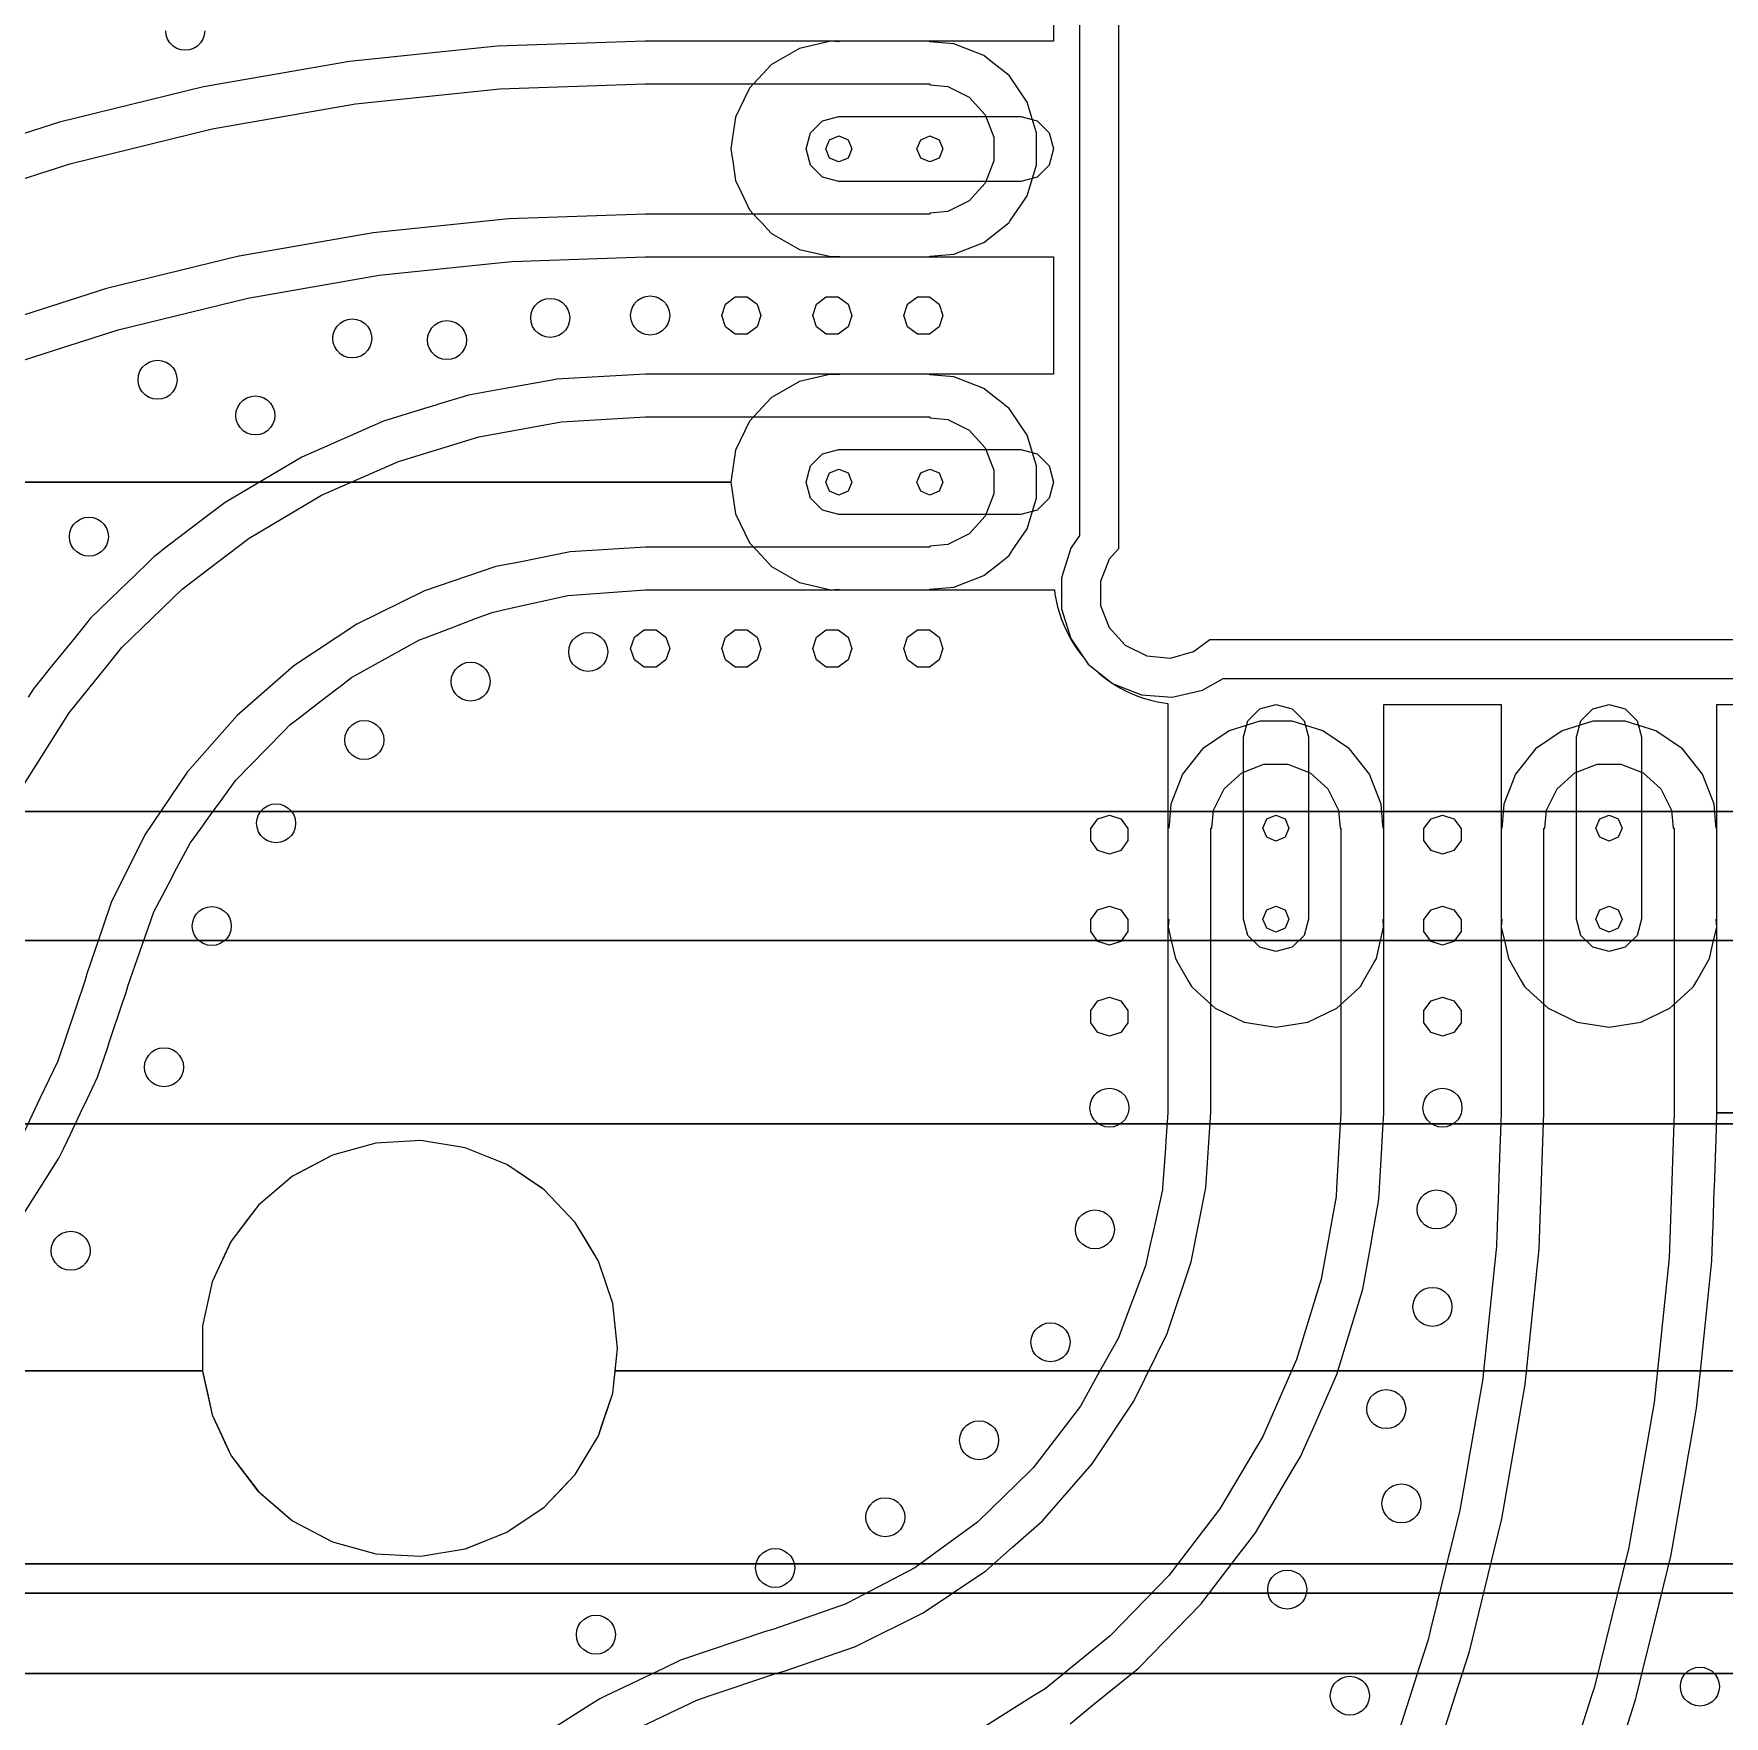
# Model space of a CAD drawing. Extents: x -26490 to 26500, y -26498 to 26498.
# Drawn here: x -13388 to -395, y -13327 to -395 of the extents above; entities that cross this region are included whole.
import ezdxf

# ---------------------------------------------------------------- set-up
doc = ezdxf.new("R2010")
doc.units = 0
for name, color, linetype in [('L0D0', 1, 'CONTINUOUS'), ('L1D0', 2, 'CONTINUOUS'), ('L2D0', 3, 'CONTINUOUS'), ('L3D0', 4, 'CONTINUOUS')]:
    doc.layers.add(name, color=color, linetype=linetype)

msp = doc.modelspace()

# ---------------------------------------------------------------- linework, layer by layer
at = {"layer": 'L0D0'}
for points in [[(-5350, 4250.743), (-5350, -4250.743), (-5417.222, -4349.34), (-5487.511, -4577.213), (-5487.511, -4815.68), (-5417.222, -5043.554), (-5282.888, -5240.585), (-5096.447, -5389.267), (-4874.463, -5476.389), (-4636.663, -5494.21), (-4404.174, -5441.146), (-4246.305, -5350), (4247.208, -5350)], [(-13716.027, -2983.246), (-13227.383, -2826.968), (-12746.524, -2673.18), (-12739.292, -2670.867), (-11743.396, -2426.361), (-10733.05, -2250.882), (-9918.224, -2166.509), (-9713.033, -2145.262), (-8688.168, -2110), (-6500, -2110), (-6500, -2103.031), (-6315.308, -2089.19), (-6224.59, -2053.586), (-6085, -1998.801), (-5891.567, -1844.543), (-5884.844, -1834.682), (-5851.212, -1785.353), (-5782.939, -1685.215), (-5752.196, -1640.124), (-5736.487, -1589.196), (-5684.439, -1420.462), (-5679.27, -1403.705), (-5679.27, -1156.295), (-5704.869, -1073.307), (-5752.196, -919.876), (-5891.567, -715.457), (-6028.112, -606.566), (-6085, -561.199), (-6315.308, -470.81), (-6500, -456.969), (-6500, -450), (-8688.168, -450), (-9292.99, -470.81), (-9827.128, -489.188), (-10960.701, -606.566), (-12083.526, -801.58), (-13190.292, -1073.307), (-14223.37, -1403.705)], [(-14164.492, -1731.135), (-13140.693, -1403.705), (-13100.636, -1390.894), (-12015.91, -1124.579), (-10915.445, -933.448), (-9804.446, -818.408), (-8688.168, -780), (-6500, -780), (-6500, -786.408), (-6363.169, -799.087), (-6198.683, -880.991), (-6074.891, -1016.784), (-6008.513, -1188.125), (-6008.513, -1371.875), (-6020.844, -1403.705), (-6074.891, -1543.216), (-6198.683, -1679.009), (-6363.169, -1760.913), (-6500, -1773.592), (-6500, -1780), (-8688.168, -1780), (-9735.714, -1816.043), (-10778.306, -1924), (-11809.107, -2103.031), (-11811.013, -2103.362), (-12828.949, -2353.28), (-13827.3, -2672.572)], [(-13522.772, -9556.877), (-13347.879, -9280.541), (-13338.601, -9265.881), (-13194.442, -9038.104), (-13157.54, -8960.72), (-13129.703, -8902.347), (-13027.567, -8688.168), (-12975.233, -8578.425), (-12897.852, -8416.159), (-12824.665, -8199.451), (-12804.872, -8140.842), (-12704.604, -7843.947), (-12677.381, -7763.338), (-12661.959, -7706.748), (-12571.957, -7451.128), (-12528.211, -7326.883), (-12508.286, -7270.292), (-12463.77, -7143.86), (-12352.716, -6932.361), (-12286.934, -6807.081), (-12186.342, -6615.508), (-12102.392, -6500), (-12066.014, -6449.947), (-12060.969, -6443.005), (-11992.54, -6348.853), (-11968.16, -6315.308), (-11835.497, -6132.776), (-11599.983, -5891.567), (-11463.902, -5752.196), (-11418.595, -5705.793), (-11358.362, -5659.778), (-11141.636, -5494.21), (-11048.061, -5422.723), (-11040.507, -5416.952), (-11007.827, -5391.986), (-10997.12, -5383.806), (-10991.368, -5379.412), (-10944.382, -5343.517), (-10783.05, -5253.824), (-10422.808, -5053.547), (-10378.37, -5036.697), (-10176.544, -4960.169), (-9992.704, -4890.461), (-9864.814, -4841.968), (-9745.838, -4815.68), (-9282.109, -4713.219), (-8686.916, -4670), (-6500, -4670), (-6500, -4663.031), (-6315.308, -4649.19), (-6085, -4558.801), (-5954.927, -4455.071), (-5891.567, -4404.543), (-5868.999, -4371.442), (-5866.305, -4367.49), (-5752.196, -4200.124), (-5718.187, -4089.869), (-5679.27, -3963.705), (-5679.27, -3716.295), (-5700.2, -3648.441), (-5752.196, -3479.876), (-5891.567, -3275.457), (-5924.4, -3249.274), (-5932.558, -3242.768), (-6017.806, -3174.785), (-6085, -3121.199), (-6250.205, -3056.361), (-6315.308, -3030.81), (-6500, -3016.969), (-6500, -3010), (-8686.916, -3010), (-9370.893, -3050.612), (-9402.864, -3056.361), (-9763.434, -3121.199), (-10045.259, -3171.877), (-10054.777, -3174.785), (-10277.277, -3242.768), (-10298.57, -3249.274), (-10384.264, -3275.457), (-10700.536, -3372.091), (-11327.516, -3648.441), (-11860.98, -3963.705), (-11917.39, -3997.042), (-12038.899, -4089.869), (-12402.299, -4367.49), (-12407.472, -4371.442), (-12450.8, -4404.543), (-12461.867, -4412.998), (-12505.171, -4455.071), (-12611.935, -4558.801), (-12726.387, -4670), (-12953.296, -4890.461), (-13009.804, -4960.169), (-13071.841, -5036.697), (-13247.854, -5253.824), (-13349.661, -5379.412), (-13353.223, -5383.806), (-13359.854, -5391.986), (-13380.093, -5416.952), (-13384.771, -5422.723), (-13429.848, -5494.21)], [(-13461.148, -6161.462), (-13116.555, -5614.972), (-12823.792, -5253.824), (-12709.714, -5113.099), (-12246.342, -4662.896), (-11974.303, -4455.071), (-11732.951, -4270.689), (-11213.499, -3963.705), (-11176.755, -3941.99), (-10585.571, -3681.418), (-9967.706, -3492.635), (-9331.843, -3378.293), (-8686.916, -3340), (-6500, -3340), (-6500, -3346.408), (-6363.169, -3359.087), (-6198.683, -3440.991), (-6074.891, -3576.784), (-6008.513, -3748.125), (-6008.513, -3931.875), (-6020.844, -3963.705), (-6074.891, -4103.216), (-6198.683, -4239.009), (-6363.169, -4320.913), (-6500, -4333.592), (-6500, -4340), (-8686.916, -4340), (-9265.881, -4377.824), (-9655.528, -4455.071), (-9835.004, -4490.652), (-10384.61, -4676.566), (-10905.356, -4932.407), (-11388.39, -5253.824), (-11825.501, -5635.355), (-12209.257, -6070.512), (-12533.136, -6551.899), (-12791.631, -7071.333), (-12860.066, -7270.292), (-12980.348, -7619.983), (-12995.77, -7676.573), (-13203.654, -8292.122), (-13340.184, -8578.425), (-13483.31, -8878.558)], [(-5422.723, -13384.771), (-5266.952, -13258.496), (-5159.806, -13171.639), (-4898.571, -12959.87), (-4890.461, -12953.296), (-4607.404, -12661.959), (-4414.847, -12463.77), (-4412.998, -12461.867), (-4411.057, -12459.326), (-4383.547, -12423.316), (-4134.754, -12097.653), (-4091.185, -12040.622), (-4081.286, -12027.664), (-3997.042, -11917.39), (-3714.766, -11439.745), (-3648.441, -11327.516), (-3624.611, -11273.451), (-3547.216, -11097.857), (-3372.091, -10700.536), (-3171.877, -10045.259), (-3105.949, -9678.626), (-3102.164, -9657.577), (-3084.056, -9556.877), (-3050.612, -9370.893), (-3045.247, -9280.541), (-3044.377, -9265.881), (-3026.257, -8960.72), (-3022.791, -8902.347), (-3010.074, -8688.168), (-3010, -8686.916), (-3010, -6500), (-3016.969, -6500), (-3020.72, -6449.947), (-3021.24, -6443.005), (-3028.296, -6348.853), (-3030.81, -6315.308), (-3121.199, -6085), (-3275.457, -5891.567), (-3479.876, -5752.196), (-3716.295, -5679.27), (-3963.705, -5679.27), (-4200.124, -5752.196), (-4404.543, -5891.567), (-4558.801, -6085), (-4649.19, -6315.308), (-4651.704, -6348.853), (-4658.76, -6443.005), (-4659.28, -6449.947), (-4663.031, -6500), (-4670, -6500), (-4670, -8686.916), (-4670.091, -8688.168), (-4685.643, -8902.347), (-4689.882, -8960.72), (-4712.041, -9265.881), (-4713.105, -9280.541), (-4713.219, -9282.109), (-4773.929, -9556.877), (-4796.179, -9657.577), (-4800.83, -9678.626), (-4841.968, -9864.814), (-5053.547, -10422.808), (-5207.95, -10700.536), (-5343.517, -10944.382), (-5460.765, -11097.857), (-5594.91, -11273.451), (-5636.213, -11327.516), (-5705.793, -11418.595), (-5727.454, -11439.745), (-6132.776, -11835.497), (-6397.181, -12027.664), (-6415.01, -12040.622), (-6493.48, -12097.653), (-6615.508, -12186.342), (-7066.817, -12423.316), (-7135.397, -12459.326), (-7143.86, -12463.77), (-7706.748, -12661.959), (-7763.338, -12677.381), (-8416.159, -12897.852), (-8546.21, -12959.87), (-8990.286, -13171.639), (-9038.104, -13194.442), (-9139.312, -13258.496), (-9553.941, -13520.914)], [(450, -8688.168), (-450, -8688.168), (-450, -6500), (-456.969, -6500), (-460.72, -6449.947), (-461.24, -6443.005), (-468.296, -6348.853), (-470.81, -6315.308), (-561.199, -6085), (-715.457, -5891.567), (-919.876, -5752.196), (-1156.295, -5679.27), (-1403.705, -5679.27), (-1640.124, -5752.196), (-1844.543, -5891.567), (-1998.801, -6085), (-2089.19, -6315.308), (-2091.704, -6348.853), (-2098.76, -6443.005), (-2099.28, -6449.947), (-2103.031, -6500), (-2110, -6500), (-2110, -8688.168), (-2117.369, -8902.347), (-2119.378, -8960.72), (-2129.877, -9265.881), (-2130.381, -9280.541), (-2139.889, -9556.877), (-2143.354, -9657.577), (-2144.078, -9678.626), (-2145.262, -9713.033), (-2247.515, -10700.536), (-2250.882, -10733.05), (-2314.242, -11097.857), (-2344.74, -11273.451), (-2354.13, -11327.516), (-2373.622, -11439.745), (-2426.361, -11743.396), (-2496.153, -12027.664), (-2499.334, -12040.622), (-2513.336, -12097.653), (-2593.291, -12423.316), (-2602.132, -12459.326), (-2603.223, -12463.77), (-2651.881, -12661.959), (-2670.867, -12739.292), (-2741.412, -12959.87), (-2809.14, -13171.639), (-2836.919, -13258.496), (-2920.845, -13520.914)], [(-8878.558, -13483.31), (-8292.122, -13203.654), (-8197.325, -13171.639), (-7676.573, -12995.77), (-7619.983, -12980.348), (-7071.333, -12791.631), (-6551.899, -12533.136), (-6070.512, -12209.257), (-5864.596, -12027.664), (-5635.355, -11825.501), (-5253.824, -11388.39), (-4932.407, -10905.356), (-4676.566, -10384.61), (-4490.652, -9835.004), (-4377.824, -9265.881), (-4340, -8686.916), (-4340, -6500), (-4333.592, -6500), (-4320.913, -6363.169), (-4239.009, -6198.683), (-4103.216, -6074.891), (-3931.875, -6008.513), (-3748.125, -6008.513), (-3576.784, -6074.891), (-3440.991, -6198.683), (-3359.087, -6363.169), (-3346.408, -6500), (-3340, -6500), (-3340, -8686.916), (-3374.376, -9265.881), (-3378.293, -9331.843), (-3492.635, -9967.706), (-3681.418, -10585.571), (-3941.99, -11176.755), (-4270.689, -11732.951), (-4495.836, -12027.664), (-4662.896, -12246.342), (-5113.099, -12709.714), (-5614.972, -13116.555), (-5702.33, -13171.639), (-6161.462, -13461.148)], [(-2647.924, -13750.23), (-2462.879, -13171.639), (-2353.28, -12828.949), (-2159.734, -12040.622), (-2103.362, -11811.013), (-1924, -10778.306), (-1816.043, -9735.714), (-1813.355, -9657.577), (-1780, -8688.168), (-1780, -6500), (-1773.592, -6500), (-1760.913, -6363.169), (-1679.009, -6198.683), (-1543.216, -6074.891), (-1371.875, -6008.513), (-1188.125, -6008.513), (-1016.784, -6074.891), (-880.991, -6198.683), (-799.087, -6363.169), (-786.408, -6500), (-780, -6500), (-780, -8688.168), (-813.355, -9657.577), (-818.408, -9804.446), (-933.448, -10915.445), (-1124.579, -12015.91), (-1130.646, -12040.622), (-1390.894, -13100.636), (-1413.602, -13171.639), (-1598.646, -13750.23)], [(-1179.046, -13520.914), (-1095.12, -13258.496), (-1073.307, -13190.292), (-1068.727, -13171.639), (-1016.735, -12959.87), (-943.593, -12661.959), (-894.935, -12463.77), (-893.844, -12459.326), (-885.003, -12423.316), (-805.048, -12097.653), (-801.58, -12083.526), (-794.128, -12040.622), (-791.877, -12027.664), (-689.767, -11439.745), (-670.275, -11327.516), (-660.885, -11273.451), (-630.388, -11097.857), (-606.566, -10960.701), (-579.627, -10700.536), (-489.188, -9827.128), (-484.078, -9678.626), (-483.354, -9657.577), (-479.889, -9556.877), (-470.381, -9280.541), (-469.877, -9265.881), (-459.378, -8960.72), (-457.369, -8902.347), (-450, -8688.168), (450, -8688.168)], [(-14546.166, -10672.99), (-12090.621, -10672.99), (-12084.558, -10700.536), (-12016.245, -11010.882), (-11976.006, -11097.857), (-11870.971, -11324.886), (-11868.972, -11327.516), (-11661.593, -11600.319), (-11397.899, -11824.302), (-11092.221, -11986.363), (-10896.796, -12040.622), (-10758.851, -12078.922), (-10413.378, -12097.653), (-10071.955, -12041.68), (-10069.3, -12040.622), (-9750.546, -11913.619), (-9464.182, -11719.459), (-9226.251, -11468.279), (-9141.557, -11327.516), (-9047.879, -11171.823), (-9022.957, -11097.857), (-8937.407, -10843.953), (-8921.81, -10700.536), (-8900, -10500), (-8937.407, -10156.047), (-9047.879, -9828.177), (-9137.861, -9678.626), (-9211.115, -9556.877), (-9226.251, -9531.721), (-9464.182, -9280.541), (-9485.804, -9265.881), (-9750.546, -9086.381), (-10071.955, -8958.32), (-10413.378, -8902.347), (-10758.851, -8921.078), (-11092.221, -9013.637), (-11397.899, -9175.698), (-11504.071, -9265.881), (-11521.33, -9280.541), (-11661.593, -9399.681), (-11781.09, -9556.877), (-11870.971, -9675.114), (-11872.596, -9678.626), (-12016.245, -9989.118), (-12090.621, -10327.01), (-12090.621, -10672.99), (-14546.166, -10672.99)]]:
    msp.add_lwpolyline(points, dxfattribs=at)
at = {"layer": 'L1D0'}
for points in [[(-5050, 4354.738), (-5050, -4354.738), (-5121.555, -4433.231), (-5187.933, -4604.572), (-5187.933, -4788.321), (-5121.555, -4959.663), (-4997.764, -5095.455), (-4833.278, -5177.359), (-4650.312, -5194.314), (-4473.577, -5144.028), (-4349.064, -5050), (4353.691, -5050)], [(-18098.037, -6373.845), (18098.037, -6373.845)], [(18098.037, -6373.845), (-18098.037, -6373.845)], [(-23080.427, -7364.903), (23080.427, -7364.903)], [(23080.427, -7364.903), (-23080.427, -7364.903)], [(-17097.173, -8774.257), (17097.173, -8774.257)], [(17097.173, -8774.257), (-17097.173, -8774.257)], [(8909.379, -10672.99), (-8918.814, -10672.99), (-8900, -10500), (-8937.407, -10156.047), (-9047.879, -9828.177), (-9226.251, -9531.721), (-9464.182, -9280.541), (-9750.546, -9086.381), (-10071.955, -8958.32), (-10413.378, -8902.347), (-10758.851, -8921.078), (-11092.221, -9013.637), (-11397.899, -9175.698), (-11661.593, -9399.681), (-11761.967, -9531.721), (-11870.971, -9675.114), (-12016.245, -9989.118), (-12090.621, -10327.01), (-12090.621, -10672.99), (-23640.829, -10672.99)], [(-23640.829, -10672.99), (-12090.621, -10672.99), (-12016.245, -11010.882), (-11941.786, -11171.823), (-11920.604, -11217.606), (-11870.971, -11324.886), (-11664.455, -11596.554), (-11661.593, -11600.319), (-11521.33, -11719.459), (-11397.899, -11824.302), (-11092.221, -11986.363), (-10758.851, -12078.922), (-10413.378, -12097.653), (-10071.955, -12041.68), (-9750.546, -11913.619), (-9464.182, -11719.459), (-9347.76, -11596.554), (-9226.251, -11468.279), (-9075.426, -11217.606), (-9047.879, -11171.823), (-8937.407, -10843.953), (-8918.814, -10672.99), (8909.379, -10672.99)], [(-17898.109, -12154.806), (17898.109, -12154.806)], [(17898.109, -12154.806), (-17898.109, -12154.806)], [(-14615.84, -13399.213), (-14454.291, -13311.66), (-14335.278, -13171.661), (-14274.876, -12998.123), (14274.876, -12998.123)], [(14274.876, -12998.123), (-14274.876, -12998.123)]]:
    msp.add_lwpolyline(points, dxfattribs=at)
at = {"layer": 'L2D0'}
for points in [[(-5550, 450), (-5550, -450), (-7200, -450), (-7200, -456.969), (-7262.026, -452.321), (-7503.233, -507.375), (-7717.497, -631.08), (-7885.778, -812.444), (-7890.766, -822.802), (-7929.291, -902.801), (-7993.125, -1035.353), (-7995.683, -1052.327), (-8019.105, -1207.718), (-8030, -1280), (-8025.322, -1311.038), (-8013.201, -1391.455), (-8004.807, -1447.144), (-7993.125, -1524.647), (-7974.389, -1563.552), (-7885.778, -1747.556), (-7824.257, -1813.86), (-7789.477, -1851.344), (-7750.028, -1893.86), (-7717.497, -1928.92), (-7503.233, -2052.625), (-7262.026, -2107.679), (-7200, -2103.031), (-7200, -2110), (-5550, -2110), (-5550, -3010), (-7200, -3010), (-7200, -3016.969), (-7262.026, -3012.321), (-7282.39, -3016.969), (-7503.233, -3067.375), (-7658.91, -3157.255), (-7717.497, -3191.08), (-7885.778, -3372.444), (-7993.125, -3595.353), (-8030, -3840), (-20204.592, -3840)], [(-20204.592, -3840), (-8030, -3840), (-7993.125, -4084.647), (-7885.778, -4307.556), (-7792.343, -4408.255), (-7717.497, -4488.92), (-7503.233, -4612.625), (-7262.026, -4667.679), (-7200, -4663.031), (-7200, -4670), (-5542.471, -4670), (-5538.468, -4701.428), (-5529.53, -4751.299), (-5518.077, -4800.653), (-5504.139, -4849.363), (-5487.752, -4897.305), (-5468.958, -4944.356), (-5447.805, -4990.394), (-5424.347, -5035.302), (-5398.644, -5078.964), (-5370.763, -5121.268), (-5340.776, -5162.106), (-5314.037, -5194.898), (-5282.888, -5240.585), (-5231.249, -5281.766), (-5201.372, -5308.758), (-5162.106, -5340.776), (-5121.268, -5370.763), (-5111.947, -5376.906), (-5096.447, -5389.267), (-5088.4, -5392.425), (-5078.964, -5398.644), (-5035.302, -5424.347), (-4990.394, -5447.805), (-4944.356, -5468.958), (-4897.305, -5487.752), (-4849.363, -5504.139), (-4800.653, -5518.077), (-4751.299, -5529.53), (-4701.428, -5538.468), (-4670, -5542.471), (-4670, -7200), (-4663.031, -7200), (-4667.679, -7262.026), (-4662.553, -7284.486), (-4644.198, -7364.903), (-4612.625, -7503.233), (-4593.13, -7537), (-4513.91, -7674.213), (-4488.92, -7717.497), (-4445.256, -7758.011), (-4307.556, -7885.778), (-4084.647, -7993.125), (-3840, -8030), (-3595.353, -7993.125), (-3372.444, -7885.778), (-3234.744, -7758.011), (-3191.08, -7717.497), (-3166.09, -7674.213), (-3086.87, -7537), (-3067.375, -7503.233), (-3035.802, -7364.903), (-3017.447, -7284.486), (-3012.321, -7262.026), (-3016.969, -7200), (-3010, -7200), (-3010, -5550), (-2110, -5550), (-2110, -7200), (-2103.031, -7200), (-2107.679, -7262.026), (-2102.553, -7284.486), (-2084.198, -7364.903), (-2052.625, -7503.233), (-1953.91, -7674.213), (-1928.92, -7717.497), (-1885.256, -7758.011), (-1747.556, -7885.778), (-1524.647, -7993.125), (-1280, -8030), (-1035.353, -7993.125), (-812.444, -7885.778), (-674.744, -7758.011), (-631.08, -7717.497), (-606.09, -7674.213), (-507.375, -7503.233), (-475.802, -7364.903), (-457.447, -7284.486), (-452.321, -7262.026), (-456.969, -7200), (-450, -7200), (-450, -5550), (450, -5550)], [(-17097.173, -8774.257), (17097.173, -8774.257)], [(17097.173, -8774.257), (-17097.173, -8774.257)], [(8909.379, -10672.99), (-8918.814, -10672.99), (-8900, -10500), (-8918.813, -10327.01), (-8937.407, -10156.047), (-9047.879, -9828.177), (-9226.251, -9531.721), (-9464.182, -9280.541), (-9572.217, -9207.291), (-9650.081, -9154.498), (-9750.546, -9086.381), (-10071.955, -8958.32), (-10413.378, -8902.347), (-10758.851, -8921.078), (-11092.221, -9013.637), (-11357.912, -9154.498), (-11397.899, -9175.698), (-11435.093, -9207.291), (-11661.593, -9399.681), (-11870.971, -9675.114), (-12016.245, -9989.118), (-12090.621, -10327.01), (-12090.621, -10672.99), (-23640.829, -10672.99)], [(-23640.829, -10672.99), (-12090.621, -10672.99), (-12042.684, -10890.767), (-12016.245, -11010.882), (-11992.685, -11061.806), (-11870.971, -11324.886), (-11661.593, -11600.319), (-11397.899, -11824.302), (-11092.221, -11986.363), (-10758.851, -12078.922), (-10413.378, -12097.653), (-10071.955, -12041.68), (-9750.546, -11913.619), (-9464.182, -11719.459), (-9226.251, -11468.279), (-9047.879, -11171.823), (-9010.81, -11061.806), (-8953.18, -10890.767), (-8937.407, -10843.953), (-8918.814, -10672.99), (8909.379, -10672.99)], [(14274.876, -12998.123), (-14274.876, -12998.123), (-14278.798, -12884.986), (-14281.242, -12814.484), (-14353.515, -12645.544), (-14481.937, -12514.122), (-14649.162, -12437.965), (-14832.605, -12427.359), (-14865.505, -12437.965), (-15007.491, -12483.738), (-15150.202, -12599.484), (-15241.464, -12758.968), (-15260.529, -12884.986), (-15268.95, -12940.651), (-17035.128, -12940.651), (-17007.677, -12884.986), (-16921.496, -12710.228), (-16859.056, -12437.965), (-16845.979, -12380.946), (16845.979, -12380.946)], [(16845.979, -12380.946), (-16845.979, -12380.946)], [(-14615.84, -13399.213), (-14454.291, -13311.66), (-14335.278, -13171.661), (-14333.267, -13165.882), (-14326.128, -13145.372), (-14317.295, -13119.994), (-14274.876, -12998.123), (14274.876, -12998.123)]]:
    msp.add_lwpolyline(points, dxfattribs=at)
for points in [[(-7200, -1530), (-7325, -1496.506), (-7416.506, -1405), (-7450, -1280), (-7416.506, -1155), (-7325, -1063.494), (-7200, -1030), (-5800, -1030), (-5675, -1063.494), (-5583.494, -1155), (-5550, -1280), (-5583.494, -1405), (-5675, -1496.506), (-5800, -1530)], [(-7200, -4090), (-7325, -4056.506), (-7416.506, -3965), (-7450, -3840), (-7416.506, -3715), (-7325, -3623.494), (-7200, -3590), (-5800, -3590), (-5675, -3623.494), (-5583.494, -3715), (-5550, -3840), (-5583.494, -3965), (-5675, -4056.506), (-5800, -4090)], [(-3840, -7450), (-3965, -7416.506), (-4056.506, -7325), (-4090, -7200), (-4090, -5800), (-4056.506, -5675), (-3965, -5583.494), (-3840, -5550), (-3715, -5583.494), (-3623.494, -5675), (-3590, -5800), (-3590, -7200), (-3623.494, -7325), (-3715, -7416.506)], [(-1280, -7450), (-1405, -7416.506), (-1496.506, -7325), (-1530, -7200), (-1530, -5800), (-1496.506, -5675), (-1405, -5583.494), (-1280, -5550), (-1155, -5583.494), (-1063.494, -5675), (-1030, -5800), (-1030, -7200), (-1063.494, -7325), (-1155, -7416.506)]]:
    msp.add_lwpolyline(points, close=True, dxfattribs=at)
at = {"layer": 'L3D0'}
msp.add_lwpolyline([(-12073.907, -371.286), (-12077.668, -404.664), (-12088.762, -436.368), (-12106.632, -464.809), (-12130.384, -488.56), (-12158.824, -506.431), (-12190.529, -517.525), (-12223.907, -521.286), (-12257.285, -517.525), (-12288.99, -506.431), (-12317.431, -488.56), (-12341.182, -464.809), (-12359.052, -436.368), (-12370.146, -404.664), (-12373.907, -371.286)], dxfattribs=at)
for points in [[(-7200, -1380), (-7270.711, -1350.711), (-7300, -1280), (-7270.711, -1209.289), (-7200, -1180), (-7129.289, -1209.289), (-7100, -1280), (-7129.289, -1350.711)], [(-6500, -1380), (-6570.711, -1350.711), (-6600, -1280), (-6570.711, -1209.289), (-6500, -1180), (-6429.289, -1209.289), (-6400, -1280), (-6429.289, -1350.711)], [(-9418.057, -2728.432), (-9451.435, -2724.671), (-9483.139, -2713.577), (-9511.58, -2695.706), (-9535.332, -2671.955), (-9553.202, -2643.514), (-9564.296, -2611.81), (-9568.057, -2578.432), (-9564.296, -2545.053), (-9553.202, -2513.349), (-9535.332, -2484.908), (-9511.58, -2461.157), (-9483.139, -2443.286), (-9451.435, -2432.192), (-9418.057, -2428.432), (-9384.679, -2432.192), (-9352.974, -2443.286), (-9324.533, -2461.157), (-9300.782, -2484.908), (-9282.912, -2513.349), (-9271.818, -2545.053), (-9268.057, -2578.432), (-9271.818, -2611.81), (-9282.912, -2643.514), (-9300.782, -2671.955), (-9324.533, -2695.706), (-9352.974, -2713.577), (-9384.679, -2724.671)], [(-8650, -2710), (-8683.378, -2706.239), (-8693.612, -2702.658), (-8696.353, -2702.658), (-8698.9, -2700.808), (-8715.083, -2695.145), (-8743.523, -2677.275), (-8767.275, -2653.523), (-8770.041, -2649.121), (-8771.353, -2648.168), (-8772.117, -2645.817), (-8785.145, -2625.083), (-8796.239, -2593.378), (-8800, -2560), (-8796.239, -2526.622), (-8785.145, -2494.917), (-8772.117, -2474.183), (-8771.353, -2471.832), (-8770.041, -2470.879), (-8767.275, -2466.477), (-8743.523, -2442.725), (-8715.083, -2424.855), (-8698.9, -2419.192), (-8696.353, -2417.342), (-8693.612, -2417.342), (-8683.378, -2413.761), (-8650, -2410), (-8616.622, -2413.761), (-8606.388, -2417.342), (-8603.647, -2417.342), (-8601.1, -2419.192), (-8584.917, -2424.855), (-8556.477, -2442.725), (-8532.725, -2466.477), (-8529.959, -2470.879), (-8528.647, -2471.832), (-8527.883, -2474.183), (-8514.855, -2494.917), (-8503.761, -2526.622), (-8500, -2560), (-8503.761, -2593.378), (-8514.855, -2625.083), (-8527.883, -2645.817), (-8528.647, -2648.168), (-8529.959, -2649.121), (-8532.725, -2653.523), (-8556.477, -2677.275), (-8584.917, -2695.145), (-8601.1, -2700.808), (-8603.647, -2702.658), (-8606.388, -2702.658), (-8616.622, -2706.239)], [(-7996.353, -2702.658), (-8071.353, -2648.168), (-8100, -2560), (-8071.353, -2471.832), (-7996.353, -2417.342), (-7903.647, -2417.342), (-7828.647, -2471.832), (-7800, -2560), (-7828.647, -2648.168), (-7903.647, -2702.658)], [(-7296.353, -2702.658), (-7371.353, -2648.168), (-7400, -2560), (-7371.353, -2471.832), (-7296.353, -2417.342), (-7203.647, -2417.342), (-7128.647, -2471.832), (-7100, -2560), (-7128.647, -2648.168), (-7203.647, -2702.658)], [(-6596.353, -2702.658), (-6671.353, -2648.168), (-6700, -2560), (-6671.353, -2471.832), (-6596.353, -2417.342), (-6503.647, -2417.342), (-6428.647, -2471.832), (-6400, -2560), (-6428.647, -2648.168), (-6503.647, -2702.658)], [(-10939.697, -2886.353), (-10973.075, -2882.592), (-11004.779, -2871.498), (-11033.22, -2853.628), (-11056.972, -2829.877), (-11074.842, -2801.436), (-11085.936, -2769.731), (-11089.697, -2736.353), (-11085.936, -2702.975), (-11074.842, -2671.271), (-11056.972, -2642.83), (-11033.22, -2619.078), (-11004.779, -2601.208), (-10973.075, -2590.114), (-10939.697, -2586.353), (-10906.319, -2590.114), (-10874.614, -2601.208), (-10846.173, -2619.078), (-10822.422, -2642.83), (-10804.551, -2671.271), (-10793.458, -2702.975), (-10789.697, -2736.353), (-10793.458, -2769.731), (-10804.551, -2801.436), (-10822.422, -2829.877), (-10846.173, -2853.628), (-10874.614, -2871.498), (-10906.319, -2882.592)], [(-10211.724, -2899.482), (-10245.102, -2895.721), (-10276.807, -2884.627), (-10305.248, -2866.756), (-10328.999, -2843.005), (-10346.869, -2814.564), (-10357.963, -2782.86), (-10361.724, -2749.482), (-10357.963, -2716.104), (-10346.869, -2684.399), (-10328.999, -2655.958), (-10305.248, -2632.207), (-10276.807, -2614.336), (-10245.102, -2603.243), (-10211.724, -2599.482), (-10178.346, -2603.243), (-10146.642, -2614.336), (-10118.201, -2632.207), (-10094.449, -2655.958), (-10076.579, -2684.399), (-10065.485, -2716.104), (-10061.724, -2749.482), (-10065.485, -2782.86), (-10076.579, -2814.564), (-10094.449, -2843.005), (-10118.201, -2866.756), (-10146.642, -2884.627), (-10178.346, -2895.721)], [(-12436.139, -3204.138), (-12469.517, -3200.377), (-12501.222, -3189.283), (-12529.663, -3171.413), (-12553.414, -3147.662), (-12571.284, -3119.221), (-12582.378, -3087.516), (-12586.139, -3054.138), (-12582.378, -3020.76), (-12571.284, -2989.056), (-12553.414, -2960.615), (-12529.663, -2936.863), (-12501.222, -2918.993), (-12469.517, -2907.899), (-12436.139, -2904.138), (-12402.761, -2907.899), (-12371.057, -2918.993), (-12342.616, -2936.863), (-12318.864, -2960.615), (-12300.994, -2989.056), (-12289.9, -3020.76), (-12286.139, -3054.138), (-12289.9, -3087.516), (-12300.994, -3119.221), (-12318.864, -3147.662), (-12342.616, -3171.413), (-12371.057, -3189.283), (-12402.761, -3200.377)], [(-11684.593, -3478.605), (-11717.971, -3474.844), (-11749.676, -3463.75), (-11778.116, -3445.88), (-11801.868, -3422.129), (-11819.738, -3393.688), (-11830.832, -3361.983), (-11834.593, -3328.605), (-11830.832, -3295.227), (-11819.738, -3263.523), (-11801.868, -3235.082), (-11778.116, -3211.33), (-11749.676, -3193.46), (-11717.971, -3182.366), (-11684.593, -3178.605), (-11651.215, -3182.366), (-11619.51, -3193.46), (-11591.069, -3211.33), (-11567.318, -3235.082), (-11549.448, -3263.523), (-11538.354, -3295.227), (-11534.593, -3328.605), (-11538.354, -3361.983), (-11549.448, -3393.688), (-11567.318, -3422.129), (-11591.069, -3445.88), (-11619.51, -3463.75), (-11651.215, -3474.844)], [(-7200, -3940), (-7270.711, -3910.711), (-7300, -3840), (-7270.711, -3769.289), (-7200, -3740), (-7129.289, -3769.289), (-7100, -3840), (-7129.289, -3910.711)], [(-6500, -3940), (-6570.711, -3910.711), (-6600, -3840), (-6570.711, -3769.289), (-6500, -3740), (-6429.289, -3769.289), (-6400, -3840), (-6429.289, -3910.711)], [(-12964.012, -4410.171), (-12997.39, -4406.41), (-13029.094, -4395.316), (-13057.535, -4377.445), (-13081.286, -4353.694), (-13099.157, -4325.253), (-13110.251, -4293.549), (-13114.012, -4260.171), (-13110.251, -4226.792), (-13099.157, -4195.088), (-13081.286, -4166.647), (-13057.535, -4142.896), (-13029.094, -4125.025), (-12997.39, -4113.931), (-12964.012, -4110.171), (-12930.634, -4113.931), (-12898.929, -4125.025), (-12870.488, -4142.896), (-12846.737, -4166.647), (-12828.866, -4195.088), (-12817.772, -4226.792), (-12814.012, -4260.171), (-12817.772, -4293.549), (-12828.866, -4325.253), (-12846.737, -4353.694), (-12870.488, -4377.445), (-12898.929, -4395.316), (-12930.634, -4406.41)], [(-9125.908, -5296.35), (-9159.286, -5292.589), (-9190.99, -5281.495), (-9219.431, -5263.625), (-9243.182, -5239.873), (-9261.053, -5211.432), (-9272.147, -5179.728), (-9275.908, -5146.35), (-9272.147, -5112.972), (-9261.053, -5081.267), (-9243.182, -5052.826), (-9219.431, -5029.075), (-9190.99, -5011.204), (-9159.286, -5000.111), (-9125.908, -4996.35), (-9092.53, -5000.111), (-9060.825, -5011.204), (-9032.384, -5029.075), (-9008.633, -5052.826), (-8990.762, -5081.267), (-8979.668, -5112.972), (-8975.908, -5146.35), (-8979.668, -5179.728), (-8990.762, -5211.432), (-9008.633, -5239.873), (-9032.384, -5263.625), (-9060.825, -5281.495), (-9092.53, -5292.589)], [(-8696.353, -5262.658), (-8771.353, -5208.168), (-8800, -5120), (-8771.353, -5031.832), (-8696.353, -4977.342), (-8603.647, -4977.342), (-8528.647, -5031.832), (-8500, -5120), (-8528.647, -5208.168), (-8603.647, -5262.658)], [(-7996.353, -5262.658), (-8071.353, -5208.168), (-8100, -5120), (-8071.353, -5031.832), (-7996.353, -4977.342), (-7903.647, -4977.342), (-7828.647, -5031.832), (-7800, -5120), (-7828.647, -5208.168), (-7903.647, -5262.658)], [(-7296.353, -5262.658), (-7371.353, -5208.168), (-7400, -5120), (-7371.353, -5031.832), (-7296.353, -4977.342), (-7203.647, -4977.342), (-7128.647, -5031.832), (-7100, -5120), (-7128.647, -5208.168), (-7203.647, -5262.658)], [(-6596.353, -5262.658), (-6671.353, -5208.168), (-6700, -5120), (-6671.353, -5031.832), (-6596.353, -4977.342), (-6503.647, -4977.342), (-6428.647, -5031.832), (-6400, -5120), (-6428.647, -5208.168), (-6503.647, -5262.658)], [(-10029.857, -5524.534), (-10063.236, -5520.773), (-10094.94, -5509.679), (-10123.381, -5491.809), (-10147.132, -5468.057), (-10165.003, -5439.616), (-10176.097, -5407.912), (-10179.857, -5374.534), (-10176.097, -5341.156), (-10165.003, -5309.451), (-10147.132, -5281.01), (-10123.381, -5257.259), (-10094.94, -5239.389), (-10063.236, -5228.295), (-10029.857, -5224.534), (-9996.479, -5228.295), (-9964.775, -5239.389), (-9936.334, -5257.259), (-9912.583, -5281.01), (-9894.712, -5309.451), (-9883.618, -5341.156), (-9879.857, -5374.534), (-9883.618, -5407.912), (-9894.712, -5439.616), (-9912.583, -5468.057), (-9936.334, -5491.809), (-9964.775, -5509.679), (-9996.479, -5520.773)], [(-10847.143, -5973.129), (-10880.521, -5969.369), (-10912.225, -5958.275), (-10940.666, -5940.404), (-10964.417, -5916.653), (-10982.288, -5888.212), (-10993.382, -5856.507), (-10997.143, -5823.129), (-10993.382, -5789.751), (-10982.288, -5758.047), (-10964.417, -5729.606), (-10940.666, -5705.855), (-10912.225, -5687.984), (-10880.521, -5676.89), (-10847.143, -5673.129), (-10813.765, -5676.89), (-10782.06, -5687.984), (-10753.619, -5705.855), (-10729.868, -5729.606), (-10711.997, -5758.047), (-10700.904, -5789.751), (-10697.143, -5823.129), (-10700.904, -5856.507), (-10711.997, -5888.212), (-10729.868, -5916.653), (-10753.619, -5940.404), (-10782.06, -5958.275), (-10813.765, -5969.369)], [(-11525.021, -6613.187), (-11558.4, -6609.426), (-11590.104, -6598.332), (-11618.545, -6580.462), (-11642.296, -6556.71), (-11660.167, -6528.269), (-11671.261, -6496.565), (-11675.021, -6463.187), (-11671.261, -6429.809), (-11660.167, -6398.104), (-11642.296, -6369.663), (-11618.545, -6345.912), (-11590.104, -6328.042), (-11558.4, -6316.948), (-11525.021, -6313.187), (-11491.643, -6316.948), (-11459.939, -6328.042), (-11431.498, -6345.912), (-11407.747, -6369.663), (-11389.876, -6398.104), (-11378.782, -6429.809), (-11375.021, -6463.187), (-11378.782, -6496.565), (-11389.876, -6528.269), (-11407.747, -6556.71), (-11431.498, -6580.462), (-11459.939, -6598.332), (-11491.643, -6609.426)], [(-5120, -6700), (-5208.168, -6671.353), (-5262.658, -6596.353), (-5262.658, -6503.647), (-5208.168, -6428.647), (-5120, -6400), (-5031.832, -6428.647), (-4977.342, -6503.647), (-4977.342, -6596.353), (-5031.832, -6671.353)], [(-3840, -6600), (-3910.711, -6570.711), (-3940, -6500), (-3910.711, -6429.289), (-3840, -6400), (-3769.289, -6429.289), (-3740, -6500), (-3769.289, -6570.711)], [(-2560, -6700), (-2648.168, -6671.353), (-2702.658, -6596.353), (-2702.658, -6503.647), (-2648.168, -6428.647), (-2560, -6400), (-2471.832, -6428.647), (-2417.342, -6503.647), (-2417.342, -6596.353), (-2471.832, -6671.353)], [(-1280, -6600), (-1350.711, -6570.711), (-1380, -6500), (-1350.711, -6429.289), (-1280, -6400), (-1209.289, -6429.289), (-1180, -6500), (-1209.289, -6570.711)], [(-12019.748, -7403.402), (-12053.126, -7399.641), (-12084.83, -7388.547), (-12113.271, -7370.676), (-12137.022, -7346.925), (-12154.893, -7318.484), (-12165.987, -7286.78), (-12169.748, -7253.402), (-12165.987, -7220.023), (-12154.893, -7188.319), (-12137.022, -7159.878), (-12113.271, -7136.127), (-12084.83, -7118.256), (-12053.126, -7107.162), (-12019.748, -7103.402), (-11986.37, -7107.162), (-11954.665, -7118.256), (-11926.224, -7136.127), (-11902.473, -7159.878), (-11884.602, -7188.319), (-11873.508, -7220.023), (-11869.748, -7253.402), (-11873.508, -7286.78), (-11884.602, -7318.484), (-11902.473, -7346.925), (-11926.224, -7370.676), (-11954.665, -7388.547), (-11986.37, -7399.641)], [(-5120, -7400), (-5208.168, -7371.353), (-5262.658, -7296.353), (-5262.658, -7203.647), (-5208.168, -7128.647), (-5120, -7100), (-5031.832, -7128.647), (-4977.342, -7203.647), (-4977.342, -7296.353), (-5031.832, -7371.353)], [(-3840, -7300), (-3910.711, -7270.711), (-3940, -7200), (-3910.711, -7129.289), (-3840, -7100), (-3769.289, -7129.289), (-3740, -7200), (-3769.289, -7270.711)], [(-2560, -7400), (-2648.168, -7371.353), (-2702.658, -7296.353), (-2702.658, -7203.647), (-2648.168, -7128.647), (-2560, -7100), (-2471.832, -7128.647), (-2417.342, -7203.647), (-2417.342, -7296.353), (-2471.832, -7371.353)], [(-1280, -7300), (-1350.711, -7270.711), (-1380, -7200), (-1350.711, -7129.289), (-1280, -7100), (-1209.289, -7129.289), (-1180, -7200), (-1209.289, -7270.711)], [(-5120, -8100), (-5208.168, -8071.353), (-5262.658, -7996.353), (-5262.658, -7903.647), (-5208.168, -7828.647), (-5120, -7800), (-5031.832, -7828.647), (-4977.342, -7903.647), (-4977.342, -7996.353), (-5031.832, -8071.353)], [(-2560, -8100), (-2648.168, -8071.353), (-2702.658, -7996.353), (-2702.658, -7903.647), (-2648.168, -7828.647), (-2560, -7800), (-2471.832, -7828.647), (-2417.342, -7903.647), (-2417.342, -7996.353), (-2471.832, -8071.353)], [(-12386.863, -8488.716), (-12420.241, -8484.955), (-12451.945, -8473.861), (-12480.386, -8455.991), (-12504.137, -8432.24), (-12522.008, -8403.799), (-12533.102, -8372.094), (-12536.863, -8338.716), (-12533.102, -8305.338), (-12522.008, -8273.634), (-12504.137, -8245.193), (-12480.386, -8221.441), (-12451.945, -8203.571), (-12420.241, -8192.477), (-12386.863, -8188.716), (-12353.484, -8192.477), (-12321.78, -8203.571), (-12293.339, -8221.441), (-12269.588, -8245.193), (-12251.717, -8273.634), (-12240.623, -8305.338), (-12236.863, -8338.716), (-12240.623, -8372.094), (-12251.717, -8403.799), (-12269.588, -8432.24), (-12293.339, -8455.991), (-12321.78, -8473.861), (-12353.484, -8484.955)], [(-5120, -8800), (-5153.378, -8796.239), (-5185.083, -8785.145), (-5205.817, -8772.117), (-5208.168, -8771.353), (-5209.121, -8770.041), (-5213.523, -8767.275), (-5237.275, -8743.523), (-5255.145, -8715.083), (-5260.808, -8698.9), (-5262.658, -8696.353), (-5262.658, -8693.612), (-5266.239, -8683.378), (-5270, -8650), (-5266.239, -8616.622), (-5262.658, -8606.388), (-5262.658, -8603.647), (-5260.808, -8601.1), (-5255.145, -8584.917), (-5237.275, -8556.477), (-5213.523, -8532.725), (-5209.121, -8529.959), (-5208.168, -8528.647), (-5205.817, -8527.883), (-5185.083, -8514.855), (-5153.378, -8503.761), (-5120, -8500), (-5086.622, -8503.761), (-5054.917, -8514.855), (-5034.183, -8527.883), (-5031.832, -8528.647), (-5030.879, -8529.959), (-5026.477, -8532.725), (-5002.725, -8556.477), (-4984.855, -8584.917), (-4979.192, -8601.1), (-4977.342, -8603.647), (-4977.342, -8606.388), (-4973.761, -8616.622), (-4970, -8650), (-4973.761, -8683.378), (-4977.342, -8693.612), (-4977.342, -8696.353), (-4979.192, -8698.9), (-4984.855, -8715.083), (-5002.725, -8743.523), (-5026.477, -8767.275), (-5030.879, -8770.041), (-5031.832, -8771.353), (-5034.183, -8772.117), (-5054.917, -8785.145), (-5086.622, -8796.239)], [(-2560, -8800), (-2593.378, -8796.239), (-2625.083, -8785.145), (-2645.817, -8772.117), (-2648.168, -8771.353), (-2649.121, -8770.041), (-2653.523, -8767.275), (-2677.275, -8743.523), (-2695.145, -8715.083), (-2700.808, -8698.9), (-2702.658, -8696.353), (-2702.658, -8693.612), (-2706.239, -8683.378), (-2710, -8650), (-2706.239, -8616.622), (-2702.658, -8606.388), (-2702.658, -8603.647), (-2700.808, -8601.1), (-2695.145, -8584.917), (-2677.275, -8556.477), (-2653.523, -8532.725), (-2649.121, -8529.959), (-2648.168, -8528.647), (-2645.817, -8527.883), (-2625.083, -8514.855), (-2593.378, -8503.761), (-2560, -8500), (-2526.622, -8503.761), (-2494.917, -8514.855), (-2474.183, -8527.883), (-2471.832, -8528.647), (-2470.879, -8529.959), (-2466.477, -8532.725), (-2442.725, -8556.477), (-2424.855, -8584.917), (-2419.192, -8601.1), (-2417.342, -8603.647), (-2417.342, -8606.388), (-2413.761, -8616.622), (-2410, -8650), (-2413.761, -8683.378), (-2417.342, -8693.612), (-2417.342, -8696.353), (-2419.192, -8698.9), (-2424.855, -8715.083), (-2442.725, -8743.523), (-2466.477, -8767.275), (-2470.879, -8770.041), (-2471.832, -8771.353), (-2474.183, -8772.117), (-2494.917, -8785.145), (-2526.622, -8796.239)], [(-2604.73, -9582.125), (-2638.108, -9578.364), (-2669.813, -9567.27), (-2698.254, -9549.4), (-2722.005, -9525.649), (-2739.875, -9497.208), (-2750.969, -9465.503), (-2754.73, -9432.125), (-2750.969, -9398.747), (-2739.875, -9367.043), (-2722.005, -9338.602), (-2698.254, -9314.85), (-2669.813, -9296.98), (-2638.108, -9285.886), (-2604.73, -9282.125), (-2571.352, -9285.886), (-2539.648, -9296.98), (-2511.207, -9314.85), (-2487.455, -9338.602), (-2469.585, -9367.043), (-2458.491, -9398.747), (-2454.73, -9432.125), (-2458.491, -9465.503), (-2469.585, -9497.208), (-2487.455, -9525.649), (-2511.207, -9549.4), (-2539.648, -9567.27), (-2571.352, -9578.364)], [(-5231.621, -9735.158), (-5264.999, -9731.397), (-5296.703, -9720.303), (-5325.144, -9702.433), (-5348.896, -9678.681), (-5366.766, -9650.24), (-5377.86, -9618.536), (-5381.621, -9585.158), (-5377.86, -9551.78), (-5366.766, -9520.075), (-5348.896, -9491.634), (-5325.144, -9467.883), (-5296.703, -9450.013), (-5264.999, -9438.919), (-5231.621, -9435.158), (-5198.243, -9438.919), (-5166.538, -9450.013), (-5138.097, -9467.883), (-5114.346, -9491.634), (-5096.476, -9520.075), (-5085.382, -9551.78), (-5081.621, -9585.158), (-5085.382, -9618.536), (-5096.476, -9650.24), (-5114.346, -9678.681), (-5138.097, -9702.433), (-5166.538, -9720.303), (-5198.243, -9731.397)], [(-13104.089, -9899.501), (-13137.467, -9895.74), (-13169.171, -9884.646), (-13197.612, -9866.775), (-13221.363, -9843.024), (-13239.234, -9814.583), (-13250.328, -9782.879), (-13254.089, -9749.501), (-13250.328, -9716.123), (-13239.234, -9684.418), (-13221.363, -9655.977), (-13197.612, -9632.226), (-13169.171, -9614.355), (-13137.467, -9603.262), (-13104.089, -9599.501), (-13070.711, -9603.262), (-13039.006, -9614.355), (-13010.565, -9632.226), (-12986.814, -9655.977), (-12968.943, -9684.418), (-12957.85, -9716.123), (-12954.089, -9749.501), (-12957.85, -9782.879), (-12968.943, -9814.583), (-12986.814, -9843.024), (-13010.565, -9866.775), (-13039.006, -9884.646), (-13070.711, -9895.74)], [(-2637.257, -10330.967), (-2670.635, -10327.206), (-2702.339, -10316.112), (-2730.78, -10298.241), (-2754.531, -10274.49), (-2772.402, -10246.049), (-2783.496, -10214.345), (-2787.257, -10180.967), (-2783.496, -10147.588), (-2772.402, -10115.884), (-2754.531, -10087.443), (-2730.78, -10063.692), (-2702.339, -10045.821), (-2670.635, -10034.727), (-2637.257, -10030.967), (-2603.879, -10034.727), (-2572.174, -10045.821), (-2543.733, -10063.692), (-2519.982, -10087.443), (-2502.111, -10115.884), (-2491.017, -10147.588), (-2487.257, -10180.967), (-2491.017, -10214.345), (-2502.111, -10246.049), (-2519.982, -10274.49), (-2543.733, -10298.241), (-2572.174, -10316.112), (-2603.879, -10327.206)], [(-5572.774, -10602.803), (-5606.152, -10599.042), (-5637.856, -10587.948), (-5666.297, -10570.078), (-5690.049, -10546.326), (-5707.919, -10517.885), (-5719.013, -10486.181), (-5722.774, -10452.803), (-5719.013, -10419.425), (-5707.919, -10387.72), (-5690.049, -10359.279), (-5666.297, -10335.528), (-5637.856, -10317.658), (-5606.152, -10306.564), (-5572.774, -10302.803), (-5539.396, -10306.564), (-5507.691, -10317.658), (-5479.25, -10335.528), (-5455.499, -10359.279), (-5437.628, -10387.72), (-5426.535, -10419.425), (-5422.774, -10452.803), (-5426.535, -10486.181), (-5437.628, -10517.885), (-5455.499, -10546.326), (-5479.25, -10570.078), (-5507.691, -10587.948), (-5539.396, -10599.042)], [(-2992.083, -11116.623), (-3025.462, -11112.862), (-3057.166, -11101.768), (-3085.607, -11083.898), (-3109.358, -11060.146), (-3127.229, -11031.706), (-3138.323, -11000.001), (-3142.083, -10966.623), (-3138.323, -10933.245), (-3127.229, -10901.54), (-3109.358, -10873.1), (-3085.607, -10849.348), (-3057.166, -10831.478), (-3025.462, -10820.384), (-2992.083, -10816.623), (-2958.705, -10820.384), (-2927.001, -10831.478), (-2898.56, -10849.348), (-2874.809, -10873.1), (-2856.938, -10901.54), (-2845.844, -10933.245), (-2842.083, -10966.623), (-2845.844, -11000.001), (-2856.938, -11031.706), (-2874.809, -11060.146), (-2898.56, -11083.898), (-2927.001, -11101.768), (-2958.705, -11112.862)], [(-6121.545, -11356.489), (-6154.923, -11352.728), (-6186.628, -11341.635), (-6215.069, -11323.764), (-6238.82, -11300.013), (-6256.69, -11271.572), (-6267.784, -11239.867), (-6271.545, -11206.489), (-6267.784, -11173.111), (-6256.69, -11141.407), (-6238.82, -11112.966), (-6215.069, -11089.215), (-6186.628, -11071.344), (-6154.923, -11060.25), (-6121.545, -11056.489), (-6088.167, -11060.25), (-6056.463, -11071.344), (-6028.022, -11089.215), (-6004.27, -11112.966), (-5986.4, -11141.407), (-5975.306, -11173.111), (-5971.545, -11206.489), (-5975.306, -11239.867), (-5986.4, -11271.572), (-6004.27, -11300.013), (-6028.022, -11323.764), (-6056.463, -11341.635), (-6088.167, -11352.728)], [(-2875.443, -11842.123), (-2908.822, -11838.362), (-2940.526, -11827.269), (-2968.967, -11809.398), (-2992.718, -11785.647), (-3010.589, -11757.206), (-3021.683, -11725.501), (-3025.443, -11692.123), (-3021.683, -11658.745), (-3010.589, -11627.041), (-2992.718, -11598.6), (-2968.967, -11574.848), (-2940.526, -11556.978), (-2908.822, -11545.884), (-2875.443, -11542.123), (-2842.065, -11545.884), (-2810.361, -11556.978), (-2781.92, -11574.848), (-2758.169, -11598.6), (-2740.298, -11627.041), (-2729.204, -11658.745), (-2725.443, -11692.123), (-2729.204, -11725.501), (-2740.298, -11757.206), (-2758.169, -11785.647), (-2781.92, -11809.398), (-2810.361, -11827.269), (-2842.065, -11838.362)], [(-6842.521, -11947.579), (-6875.899, -11943.818), (-6907.603, -11932.725), (-6936.044, -11914.854), (-6959.795, -11891.103), (-6977.666, -11862.662), (-6988.76, -11830.957), (-6992.521, -11797.579), (-6988.76, -11764.201), (-6977.666, -11732.497), (-6959.795, -11704.056), (-6936.044, -11680.305), (-6907.603, -11662.434), (-6875.899, -11651.34), (-6842.521, -11647.579), (-6809.143, -11651.34), (-6777.438, -11662.434), (-6748.997, -11680.305), (-6725.246, -11704.056), (-6707.375, -11732.497), (-6696.282, -11764.201), (-6692.521, -11797.579), (-6696.282, -11830.957), (-6707.375, -11862.662), (-6725.246, -11891.103), (-6748.997, -11914.854), (-6777.438, -11932.725), (-6809.143, -11943.818)], [(-7689.174, -12337.928), (-7722.552, -12334.167), (-7754.256, -12323.073), (-7782.697, -12305.202), (-7806.448, -12281.451), (-7824.319, -12253.01), (-7835.413, -12221.306), (-7839.174, -12187.928), (-7835.413, -12154.55), (-7824.319, -12122.845), (-7806.448, -12094.404), (-7782.697, -12070.653), (-7754.256, -12052.782), (-7722.552, -12041.689), (-7689.174, -12037.928), (-7655.796, -12041.689), (-7624.091, -12052.782), (-7595.65, -12070.653), (-7571.899, -12094.404), (-7554.028, -12122.845), (-7542.934, -12154.55), (-7539.174, -12187.928), (-7542.934, -12221.306), (-7554.028, -12253.01), (-7571.899, -12281.451), (-7595.65, -12305.202), (-7624.091, -12323.073), (-7655.796, -12334.167)], [(-3753.596, -12504.004), (-3786.974, -12500.243), (-3818.678, -12489.149), (-3847.119, -12471.278), (-3870.87, -12447.527), (-3888.741, -12419.086), (-3899.835, -12387.382), (-3903.596, -12354.004), (-3899.835, -12320.626), (-3888.741, -12288.921), (-3870.87, -12260.48), (-3847.119, -12236.729), (-3818.678, -12218.858), (-3786.974, -12207.765), (-3753.596, -12204.004), (-3720.217, -12207.765), (-3688.513, -12218.858), (-3660.072, -12236.729), (-3636.321, -12260.48), (-3618.45, -12288.921), (-3607.356, -12320.626), (-3603.596, -12354.004), (-3607.356, -12387.382), (-3618.45, -12419.086), (-3636.321, -12447.527), (-3660.072, -12471.278), (-3688.513, -12489.149), (-3720.217, -12500.243)], [(-9066.976, -12850.495), (-9100.354, -12846.734), (-9132.059, -12835.64), (-9160.499, -12817.77), (-9184.251, -12794.019), (-9202.121, -12765.578), (-9213.215, -12733.873), (-9216.976, -12700.495), (-9213.215, -12667.117), (-9202.121, -12635.413), (-9184.251, -12606.972), (-9160.499, -12583.22), (-9132.059, -12565.35), (-9100.354, -12554.256), (-9066.976, -12550.495), (-9033.598, -12554.256), (-9001.893, -12565.35), (-8973.453, -12583.22), (-8949.701, -12606.972), (-8931.831, -12635.413), (-8920.737, -12667.117), (-8916.976, -12700.495), (-8920.737, -12733.873), (-8931.831, -12765.578), (-8949.701, -12794.019), (-8973.453, -12817.77), (-9001.893, -12835.64), (-9033.598, -12846.734)], [(-581.614, -13249.635), (-614.993, -13245.874), (-646.697, -13234.78), (-675.138, -13216.909), (-698.889, -13193.158), (-716.76, -13164.717), (-727.854, -13133.013), (-731.614, -13099.635), (-727.854, -13066.256), (-716.76, -13034.552), (-698.889, -13006.111), (-675.138, -12982.36), (-646.697, -12964.489), (-614.993, -12953.395), (-581.614, -12949.635), (-548.236, -12953.395), (-516.532, -12964.489), (-488.091, -12982.36), (-464.34, -13006.111), (-446.469, -13034.552), (-435.375, -13066.256), (-431.614, -13099.635), (-435.375, -13133.013), (-446.469, -13164.717), (-464.34, -13193.158), (-488.091, -13216.909), (-516.532, -13234.78), (-548.236, -13245.874)], [(-3271.937, -13319.662), (-3305.315, -13315.901), (-3337.02, -13304.807), (-3365.461, -13286.936), (-3389.212, -13263.185), (-3407.082, -13234.744), (-3418.176, -13203.04), (-3421.937, -13169.662), (-3418.176, -13136.284), (-3407.082, -13104.579), (-3389.212, -13076.138), (-3365.461, -13052.387), (-3337.02, -13034.516), (-3305.315, -13023.422), (-3271.937, -13019.662), (-3238.559, -13023.422), (-3206.854, -13034.516), (-3178.414, -13052.387), (-3154.662, -13076.138), (-3136.792, -13104.579), (-3125.698, -13136.284), (-3121.937, -13169.662), (-3125.698, -13203.04), (-3136.792, -13234.744), (-3154.662, -13263.185), (-3178.414, -13286.936), (-3206.854, -13304.807), (-3238.559, -13315.901)]]:
    msp.add_lwpolyline(points, close=True, dxfattribs=at)

doc.saveas('drawing.dxf')
